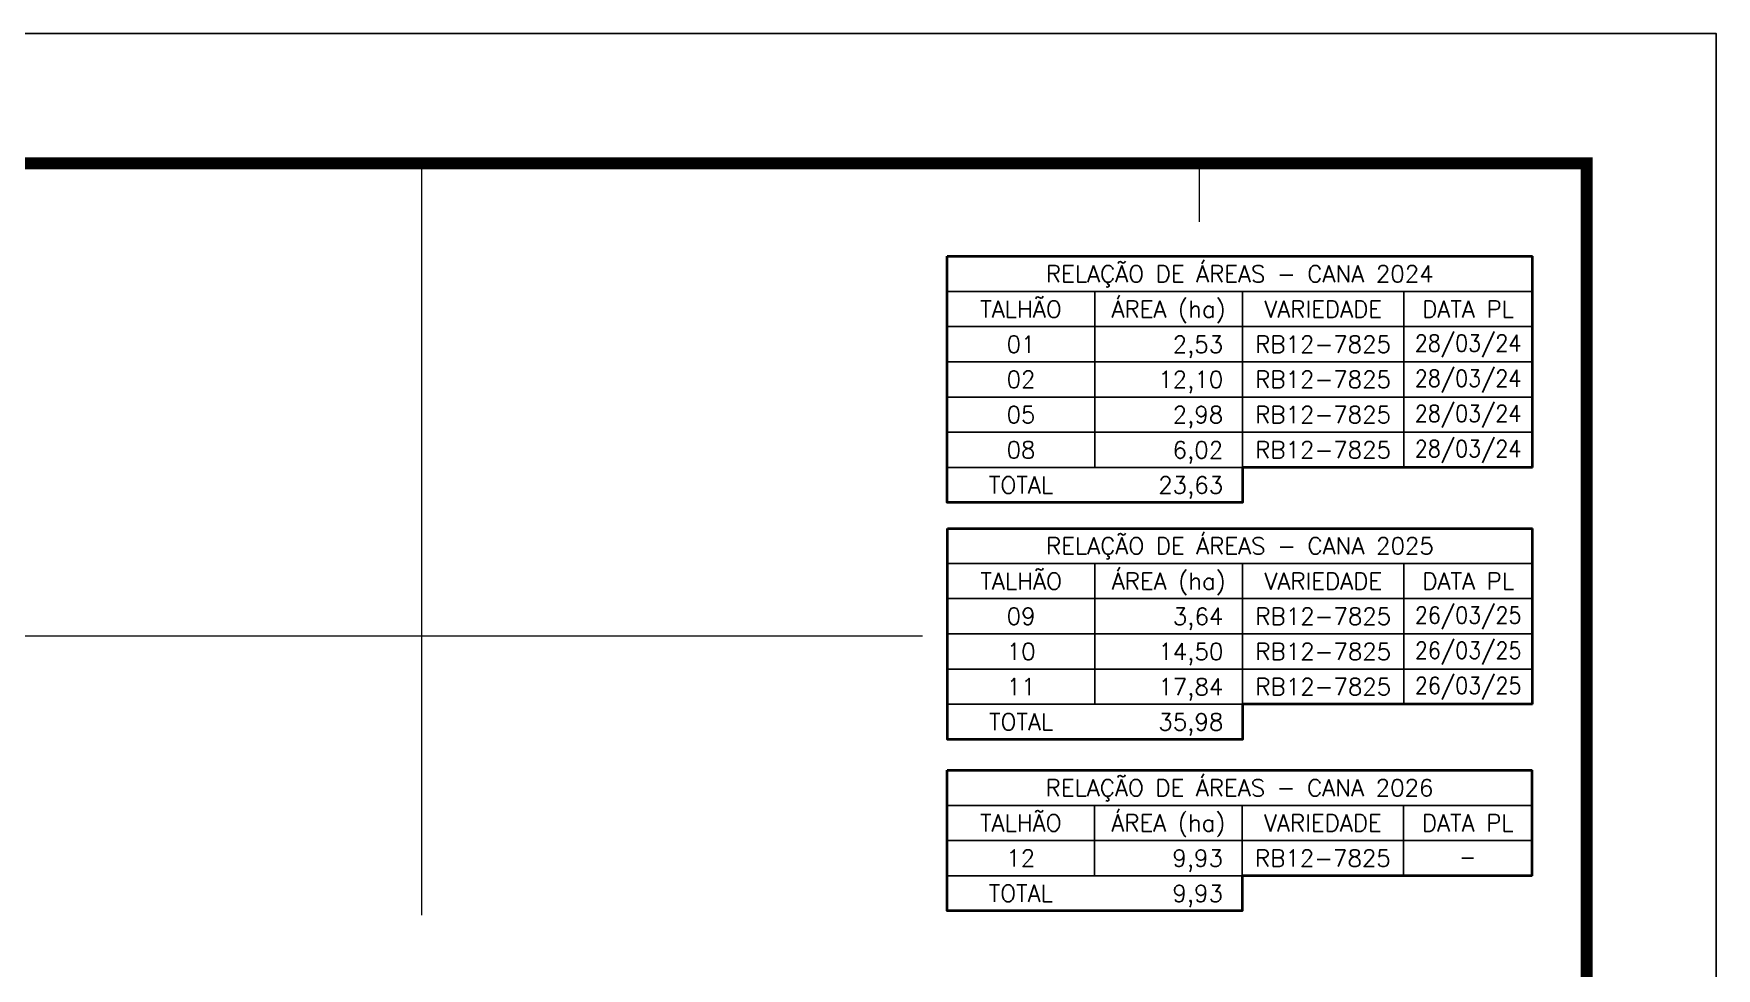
# Model space of a CAD drawing. Extents: x 730299 to 732399, y 7817094 to 7820064.
# Drawn here: x 731101 to 732399, y 7819343 to 7820064 of the extents above; entities that cross this region are included whole.
import ezdxf
from ezdxf.enums import TextEntityAlignment as Align

# ---------------------------------------------------------------- set-up
doc = ezdxf.new("R2010")
doc.units = 0
doc.header["$MEASUREMENT"] = 0
doc.linetypes.add('CONTINUO', pattern=[0])
doc.linetypes.add('LIN0', pattern=[0])
doc.layers.add('MALHA', color=8, linetype='Continuous', lineweight=13)
for name, color, linetype in [('MARGEM', 7, 'CONTINUO'), ('QUADRO_DE_AREAS_CANA_2026', 7, 'Continuous'), ('QUADRO_DE_AREAS_CANA_ANTIGA', 7, 'Continuous')]:
    doc.layers.add(name, color=color, linetype=linetype)
doc.styles.add('SIMPLEX', font='simplex', dxfattribs={"height": 0.2})

msp = doc.modelspace()

# ---------------------------------------------------------------- linework, layer by layer
at = {"layer": 'MALHA'}
for points in [[(731400, 7819384.4), (731400, 7819964.4)], [(732000, 7819919.2), (732000, 7819964.4)], [(730979.9, 7819600), (731786.4, 7819600)]]:
    msp.add_lwpolyline(points, dxfattribs=at)
at = {"layer": 'MARGEM', "color": 174, "linetype": 'LIN0', "flags": 128}
msp.add_lwpolyline([(732398.7, 7817094.4), (732398.7, 7820064.4), (730298.7, 7820064.4), (730298.7, 7817094.4)], close=True, dxfattribs=at)
at = {"layer": 'MARGEM', "color": 174, "linetype": 'LIN0', "const_width": 9.09, "flags": 128}
msp.add_lwpolyline([(732298.7, 7817428.8), (732298.7, 7819964.4), (730398.7, 7819964.4), (730398.7, 7817428.8)], close=True, dxfattribs=at)
at = {"layer": 'QUADRO_DE_AREAS_CANA_2026', "color": 174, "linetype": 'ByBlock', "lineweight": 40}
for p, q in [((731805.2, 7819496.3), (732256.6, 7819496.3)), ((731805.2, 7819414.9), (731805.2, 7819496.3)), ((732256.6, 7819414.9), (732256.6, 7819496.3)), ((731805.2, 7819387.7), (731805.2, 7819414.9))]:
    msp.add_line(p, q, dxfattribs=at)
at = {"layer": 'QUADRO_DE_AREAS_CANA_2026', "linetype": 'Continuous'}
for p, q in [((732256.6, 7819469.1), (731805.2, 7819469.1)), ((731919.1, 7819469.1), (731919.1, 7819414.9)), ((732032.9, 7819469.1), (732032.9, 7819414.9)), ((732157.5, 7819469.1), (732157.5, 7819414.9)), ((732256.6, 7819442), (731805.2, 7819442)), ((732032.9, 7819414.9), (731805.2, 7819414.9))]:
    msp.add_line(p, q, dxfattribs=at)
at = {"layer": 'QUADRO_DE_AREAS_CANA_2026', "color": 174, "linetype": 'ByBlock', "lineweight": 40}
msp.add_lwpolyline([(732256.6, 7819414.9), (732032.9, 7819414.9), (732032.9, 7819387.7), (731805.2, 7819387.7), (731805.2, 7819414.9)], dxfattribs=at)
at = {"layer": 'QUADRO_DE_AREAS_CANA_ANTIGA', "color": 174, "linetype": 'ByBlock', "lineweight": 40}
for p, q in [((731805.4, 7819892.7), (732256.8, 7819892.7)), ((731805.4, 7819729.8), (731805.4, 7819892.7)), ((732256.8, 7819729.8), (732256.8, 7819892.7)), ((731805.5, 7819682.8), (732256.9, 7819682.8)), ((731805.5, 7819547.1), (731805.5, 7819682.8)), ((732256.9, 7819547.1), (732256.9, 7819682.8))]:
    msp.add_line(p, q, dxfattribs=at)
at = {"layer": 'QUADRO_DE_AREAS_CANA_ANTIGA', "linetype": 'Continuous'}
for p, q in [((732256.8, 7819865.5), (731805.4, 7819865.5)), ((731919.3, 7819865.5), (731919.3, 7819729.8)), ((732033.1, 7819865.5), (732033.1, 7819729.8)), ((732157.7, 7819865.5), (732157.7, 7819729.8)), ((732256.8, 7819838.4), (731805.4, 7819838.4)), ((732256.8, 7819811.2), (731805.4, 7819811.2)), ((732256.8, 7819784.1), (731805.4, 7819784.1)), ((732256.8, 7819757), (731805.4, 7819757)), ((732033.1, 7819729.8), (731805.4, 7819729.8)), ((732256.9, 7819655.7), (731805.5, 7819655.7)), ((731919.3, 7819655.7), (731919.3, 7819547.1)), ((732033.2, 7819655.7), (732033.2, 7819547.1)), ((732157.7, 7819655.7), (732157.7, 7819547.1)), ((732256.9, 7819628.6), (731805.5, 7819628.6)), ((732256.9, 7819601.4), (731805.5, 7819601.4)), ((732256.9, 7819574.3), (731805.5, 7819574.3)), ((732033.2, 7819547.1), (731805.5, 7819547.1)), ((732158.3, 7819547.1), (732157.7, 7819547.1))]:
    msp.add_line(p, q, dxfattribs=at)
at = {"layer": 'QUADRO_DE_AREAS_CANA_ANTIGA', "color": 174, "linetype": 'ByBlock', "lineweight": 40}
for points in [[(732256.8, 7819729.8), (732033.1, 7819729.8), (732033.1, 7819702.7), (731805.4, 7819702.7), (731805.4, 7819729.8)], [(732256.9, 7819547.1), (732033.2, 7819547.1), (732033.2, 7819520), (731805.5, 7819520), (731805.5, 7819547.1)]]:
    msp.add_lwpolyline(points, dxfattribs=at)

# ---------------------------------------------------------------- texts
at = {"layer": 'QUADRO_DE_AREAS_CANA_2026', "linetype": 'Continuous', "style": 'SIMPLEX'}
for s, p in [('RELAÇÃO DE ÁREAS - CANA 2026', (732030.9, 7819482.7)), ('TALHÃO', (731862.1, 7819455.6)), ('ÁREA (ha)', (731976, 7819455.6)), ('VARIEDADE', (732095.2, 7819455.6)), ('DATA PL', (732207, 7819455.6)), ('12', (731862.1, 7819428.4)), ('RB12-7825', (732095.2, 7819428.4)), ('TOTAL', (731862.1, 7819401.3))]:
    msp.add_text(s, height=13, dxfattribs=at).set_placement(p, align=Align.MIDDLE_CENTER)
for p in [(732018.1, 7819421.9), (732018.1, 7819394.7)]:
    msp.add_text('9,93', height=13, dxfattribs=at).set_placement(p, align=Align.RIGHT)
at = {"layer": 'QUADRO_DE_AREAS_CANA_2026', "linetype": 'Continuous', "style": 'SIMPLEX', "width": 0.9}
msp.add_text('-', height=13, dxfattribs=at).set_placement((732207, 7819429.3), align=Align.MIDDLE_CENTER)
at = {"layer": 'QUADRO_DE_AREAS_CANA_ANTIGA', "linetype": 'Continuous', "style": 'SIMPLEX'}
for s, p in [('RELAÇÃO DE ÁREAS - CANA 2024', (732031.1, 7819879.1)), ('TALHÃO', (731862.3, 7819851.9)), ('ÁREA (ha)', (731976.2, 7819851.9)), ('VARIEDADE', (732095.4, 7819851.9)), ('DATA PL', (732207.2, 7819851.9)), ('01', (731862.3, 7819824.8)), ('RB12-7825', (732095.4, 7819824.8)), ('02', (731862.3, 7819797.7)), ('RB12-7825', (732095.4, 7819797.7)), ('05', (731862.3, 7819770.5)), ('RB12-7825', (732095.4, 7819770.5)), ('08', (731862.3, 7819743.4)), ('RB12-7825', (732095.4, 7819743.4)), ('TOTAL', (731862.3, 7819716.2)), ('RELAÇÃO DE ÁREAS - CANA 2025', (732031.2, 7819669.3)), ('TALHÃO', (731862.4, 7819642.1)), ('ÁREA (ha)', (731976.3, 7819642.1)), ('VARIEDADE', (732095.5, 7819642.1)), ('DATA PL', (732207.3, 7819642.1)), ('09', (731862.4, 7819615)), ('RB12-7825', (732095.5, 7819615)), ('10', (731862.4, 7819587.8)), ('RB12-7825', (732095.5, 7819587.8)), ('11', (731862.4, 7819560.7)), ('RB12-7825', (732095.5, 7819560.7)), ('TOTAL', (731862.4, 7819533.6))]:
    msp.add_text(s, height=13, dxfattribs=at).set_placement(p, align=Align.MIDDLE_CENTER)
for s, p in [('2,53', (732018.3, 7819818.2)), ('12,10', (732018.3, 7819791.1)), ('2,98', (732018.3, 7819764)), ('6,02', (732018.3, 7819736.8)), ('23,63', (732018.3, 7819709.7)), ('3,64', (732018.4, 7819608.4)), ('14,50', (732018.4, 7819581.3)), ('17,84', (732018.4, 7819554.1)), ('35,98', (732018.4, 7819527))]:
    msp.add_text(s, height=13, dxfattribs=at).set_placement(p, align=Align.RIGHT)
at = {"layer": 'QUADRO_DE_AREAS_CANA_ANTIGA', "linetype": 'Continuous', "style": 'SIMPLEX', "width": 0.9}
for s, p in [('28/03/24', (732207.2, 7819825.7)), ('28/03/24', (732207.2, 7819798.5)), ('28/03/24', (732207.2, 7819771.4)), ('28/03/24', (732207.2, 7819744.3)), ('26/03/25', (732207.3, 7819615.9)), ('26/03/25', (732207.3, 7819588.7)), ('26/03/25', (732207.3, 7819561.6))]:
    msp.add_text(s, height=13, dxfattribs=at).set_placement(p, align=Align.MIDDLE_CENTER)

doc.saveas('drawing.dxf')
